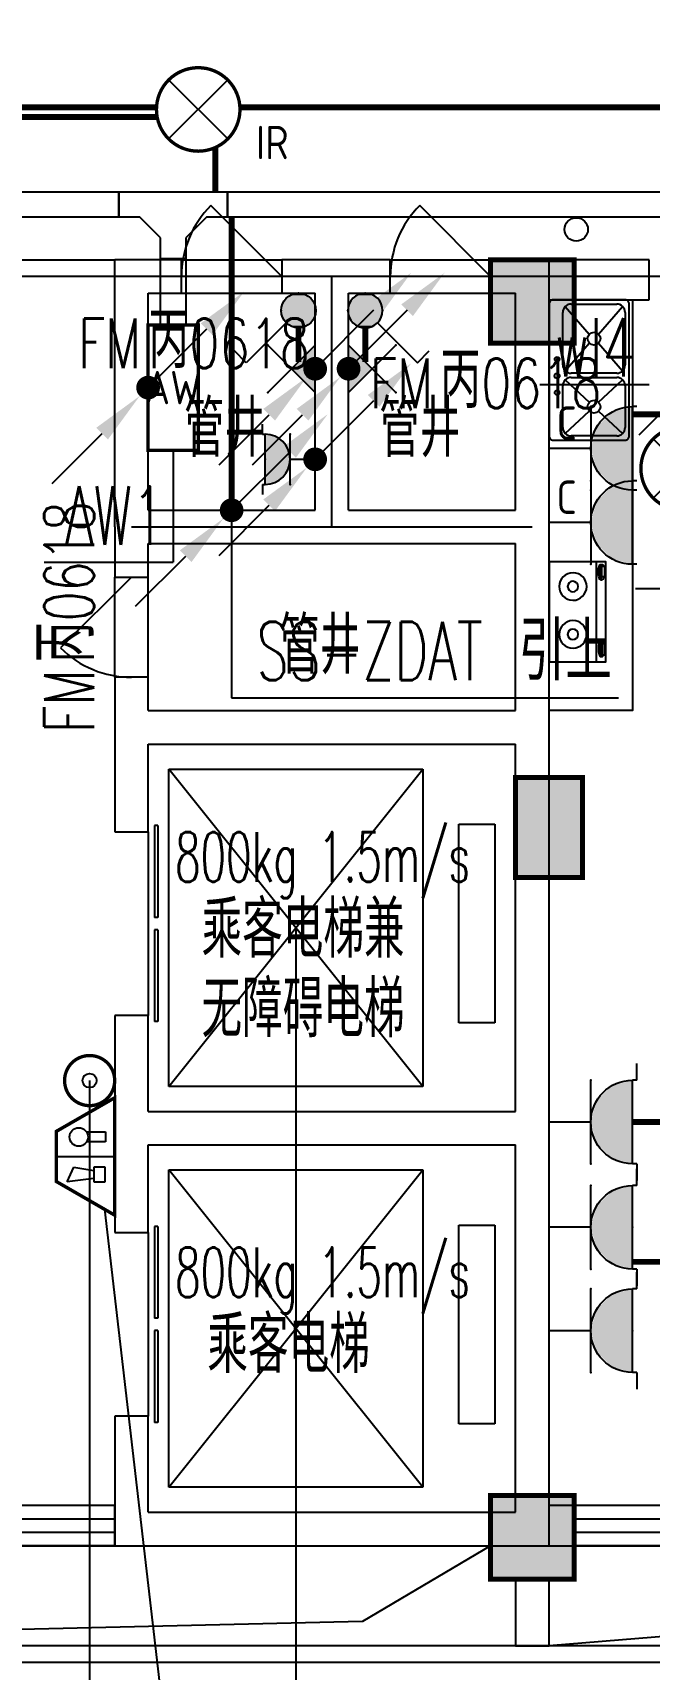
# Model space of a CAD drawing. Extents: x -9422388 to 15610651, y -1992469 to 953794.
# Drawn here: x -2722982 to -2719291, y -207191 to -197392 of the extents above; entities that cross this region are included whole.
import ezdxf
from ezdxf.enums import TextEntityAlignment as Align

# ---------------------------------------------------------------- set-up
doc = ezdxf.new("R2010")
doc.units = 0
doc.header["$LTSCALE"] = 1000
for name, color, linetype in [('C-KZ', 2, 'Continuous'), ('C-Z-HATCH', 253, 'Continuous'), ('CABLETRAY', 4, 'Continuous'), ('DIM-插座', 3, 'Continuous'), ('DIM-消防', 3, 'Continuous'), ('DIM-照明', 3, 'Continuous'), ('DIM-箱柜', 3, 'Continuous'), ('DIM-通讯', 3, 'Continuous'), ('EQUIP-安防', 3, 'Continuous'), ('EQUIP-插座', 3, 'Continuous'), ('EQUIP-消防', 3, 'Continuous'), ('EQUIP-照明', 3, 'Continuous'), ('EQUIP-箱柜', 3, 'Continuous'), ('LWIRE', 4, 'Continuous'), ('TEL_LEAD', 3, 'Continuous'), ('TEL_TEXT', 7, 'Continuous'), ('WIRE-插座', 5, 'Continuous'), ('WIRE-照明', 1, 'Continuous'), ('厨具', 4, 'Continuous'), ('洁具', 253, 'Continuous')]:
    doc.layers.add(name, color=color, linetype=linetype)
doc.styles.add('_TCH_DIM', font='SIMPLEX', dxfattribs={"bigfont": 'GBCBIG'})
doc.styles.add('_TCH_WINDOW', font='SIMPLEX', dxfattribs={"height": 3.5, "bigfont": 'GBCBIG'})
doc.styles.add('_TEL_ATTDEF', font='GBENOR', dxfattribs={"width": 0.8, "height": 3, "bigfont": 'GBCBIG'})
doc.styles.add('_TEL_DIM', font='SIMPLEX', dxfattribs={"width": 0.8, "height": 3.5, "bigfont": 'HZTXT'})
doc.styles.get("Standard").update_dxf_attribs({"font": 'gbenor.shx', "bigfont": 'gbcbig.shx'})

# ---------------------------------------------------------------- blocks, each defined once
blk = doc.blocks.new('$plan$00002777')
at = {"layer": '厨具', "color": 0}
for p, q in [((-300, -284.3), (300, -284.3)), ((-267.4, -306.5), (-267.3, -318.2)), ((-256.9, -316), (-256.9, -332.6)), ((-192.3, -316), (-256.9, -316)), ((-256.9, -332.6), (-192.3, -332.6)), ((-192.3, -332.6), (-192.3, -316)), ((-175.6, -307.7), (-175.6, -318.2)), ((191.9, -307.7), (191.9, -318.2)), ((208.5, -316), (273.2, -316)), ((208.5, -332.6), (208.5, -316)), ((273.2, -332.6), (208.5, -332.6)), ((273.2, -316), (273.2, -332.6)), ((283.6, -306.5), (283.5, -318.2))]:
    blk.add_line(p, q, dxfattribs=at)
blk.add_lwpolyline([(300, 0), (-300, 0), (-300, -340), (300, -340)], close=True, dxfattribs=at)
for points in [[(-175.6, -307.7, 0.259034), (-177.5, -304.3, 0.076276), (-189.1, -299.3, 0.036515), (-202.6, -296.9, 0.026615), (-221.5, -295.9, 0.026615), (-240.3, -296.9, 0.036515), (-253.9, -299.3, 0.076276), (-265.4, -304.3, 0.259034), (-267.3, -307.7, 0.078462), (-267.1, -308.9, 0.056762)], [(-175.6, -318.2, 0.259034), (-177.5, -314.8, 0.076276), (-189.1, -309.9, 0.036515), (-202.6, -307.4, 0.026615), (-221.5, -306.4, 0.026615), (-240.3, -307.4, 0.036515), (-253.9, -309.9, 0.076276), (-265.4, -314.8, 0.259034), (-267.3, -318.2, 0.259034), (-265.4, -321.6, 0.056762), (-256.9, -325.6, 0.036515)], [(-192.3, -327.3, 0.008736), (-189.1, -326.6, 0.076276), (-177.5, -321.6, 0.259034), (-175.6, -318.2, 0.259034)], [(191.9, -307.7, -0.259034), (193.8, -304.3, -0.076276), (205.3, -299.3, -0.036515), (218.8, -296.9, -0.026615), (237.7, -295.9, -0.026615), (256.5, -296.9, -0.036515), (270.1, -299.3, -0.076276), (281.6, -304.3, -0.259034), (283.5, -307.7, -0.078462), (283.3, -308.9, -0.056762)], [(191.9, -318.2, -0.259034), (193.8, -314.8, -0.076276), (205.3, -309.9, -0.036515), (218.8, -307.4, -0.026615), (237.7, -306.4, -0.026615), (256.5, -307.4, -0.036515), (270.1, -309.9, -0.076276), (281.6, -314.8, -0.259034), (283.5, -318.2, -0.259034), (281.6, -321.6, -0.056762), (273.2, -325.6, -0.036515)], [(208.5, -327.3, -0.008736), (205.3, -326.6, -0.076276), (193.8, -321.6, -0.259034), (191.9, -318.2, -0.259034)]]:
    blk.add_lwpolyline(points, format="xyb", dxfattribs=at)
for centre, radius, start, end in [((-135, -143), 82.5, 0.96398, 0), ((151.2, -143), 82.5, 180, 179.03602), ((-135, -143), 31.6, 0.65318, 0), ((151.2, -143), 31.6, 180, 179.34682)]:
    blk.add_arc(centre, radius, start, end, dxfattribs=at)
blk = doc.blocks.new('$plan$00002763')
at = {"layer": '洁具', "color": 0}
for p, q in [((-380.9, -97.5), (-246.3, -240.8)), ((-345, -82.5), (-95, -82.5)), ((-59.1, -97.5), (-193.7, -240.8)), ((-5.9, -97.5), (161.2, -240.8)), ((30, -82.5), (345, -82.5)), ((380.9, -97.5), (213.8, -240.8)), ((-395, -405.5), (-395, -132.2)), ((-45, -132.2), (-45, -405.5)), ((-20, -405.5), (-20, -132.2)), ((395, -132.2), (395, -405.5)), ((-246.3, -296.8), (-380.9, -440.1)), ((-193.7, -296.8), (-59.1, -440.1)), ((161.2, -296.8), (-5.9, -440.1)), ((213.8, -296.8), (380.9, -440.1)), ((-95, -455.2), (-345, -455.2)), ((345, -455.2), (30, -455.2))]:
    blk.add_line(p, q, dxfattribs=at)
blk.add_lwpolyline([(-420, -24.8), (-420, -455.2, 0.200464), (-412.7, -472.8, 0.197353), (-395, -480), (395, -480, 0.19737), (412.7, -472.8, 0.200447), (420, -455.2), (420, -24.8, 0.200464), (412.7, -7.2, 0.197353), (395, 0), (-395, 0, 0.19737), (-412.7, -7.2, 0.200447), (-420, -24.8)], format="xyb", close=True, dxfattribs=at)
for centre, major_axis, start_param, end_param in [((-345, -132.2), (-50, 0), -1.570796, 0), ((-135.7, -48.3), (-14.2, 0), 3.141593, 9.424778), ((-95, -132.2), (-50, 0), 3.141593, 4.712389), ((-35.7, -48.3), (-15.1, 0), 3.141593, 9.424778), ((30, -132.2), (-50, 0), -1.570796, 0), ((64.3, -48.3), (-14.2, 0), 3.141593, 9.424778), ((345, -132.2), (-50, 0), 3.141593, 4.712389), ((-220, -268.8), (-38.6, 0), 3.141593, 9.424778), ((187.5, -268.8), (-38.6, 0), 3.141593, 9.424778), ((-345, -405.5), (50, 0), 3.141593, 4.712389), ((-95, -405.5), (50, 0), 4.712389, 6.283185), ((30, -405.5), (50, 0), 3.141593, 4.712389), ((345, -405.5), (50, 0), 4.712389, 6.283185)]:
    blk.add_ellipse(centre, major_axis=major_axis, ratio=0.9938, start_param=start_param, end_param=end_param, dxfattribs=at)
blk = doc.blocks.new('$DORLIB2D$00000127')
at = {"color": 0}
for points in [[(-0.5333, 0.7949), (-0.5333, 0.6904)], [(-0.0333, 0.7949), (-0.5333, 0.7949)], [(-0.0333, 0.7949), (-0.0333, 0.6904)], [(0.5333, 0.7949), (0.0333, 0.7949)], [(0.0333, 0.7949), (0.0333, 0.6904)], [(0.5333, 0.7949), (0.5333, 0.6904)], [(-0.0333, 0.6904), (-0.5333, 0.6904)], [(0.5333, 0.6904), (0.0333, 0.6904)], [(0.5, 0.5), (-0.5, 0.5)]]:
    blk.add_lwpolyline(points, dxfattribs=at)
blk = doc.blocks.new('$DorLib2D$00000114')
at = {"color": 0}
blk.add_line((0.5, 0), (-0.207, 0.707), dxfattribs=at)
blk.add_arc((0.5, 0), 1, 135, 180, dxfattribs=at)
blk = doc.blocks.new('宿舍楼柱网1')
at = {"layer": 'C-Z-HATCH'}
h = blk.add_hatch(color=0, dxfattribs=at)
h.dxf.hatch_style = 1
h.paths.add_polyline_path([(639507.9, 145126.3), (640007.9, 145126.3), (640007.9, 144626.3), (639507.9, 144626.3)])
h = blk.add_hatch(color=0, dxfattribs=at)
h.dxf.hatch_style = 1
h.paths.add_polyline_path([(639657.9, 142026.3), (640057.9, 142026.3), (640057.9, 141426.3), (639657.9, 141426.3)])
h = blk.add_hatch(color=0, dxfattribs=at)
h.dxf.hatch_style = 1
h.paths.add_polyline_path([(639507.9, 137726.3), (640007.9, 137726.3), (640007.9, 137226.3), (639507.9, 137226.3)])
at = {"layer": 'C-KZ', "color": 0, "const_width": 30}
for points in [[(639507.9, 145126.3), (640007.9, 145126.3), (640007.9, 144626.3), (639507.9, 144626.3)], [(639657.9, 142026.3), (640057.9, 142026.3), (640057.9, 141426.3), (639657.9, 141426.3)], [(639507.9, 137726.3), (640007.9, 137726.3), (640007.9, 137226.3), (639507.9, 137226.3)]]:
    blk.add_lwpolyline(points, close=True, dxfattribs=at)
blk = doc.blocks.new('542523')
at = {"color": 8}
for p, q in [((1629049.8, -190792.6), (1628649.8, -190792.6)), ((1628649.8, -192392.6), (1628649.8, -190792.6)), ((1629049.8, -190992.6), (1629049.8, -190792.6)), ((1629049.8, -190792.6), (1629649.8, -190792.6)), ((1629949.8, -190792.6), (1629649.8, -190792.6)), ((1629649.8, -190792.6), (1629649.8, -190992.6)), ((1630299.8, -190792.6), (1629949.8, -190792.6)), ((1630299.8, -190992.6), (1630299.8, -190792.6)), ((1630299.8, -190792.6), (1630899.8, -190792.6)), ((1631249.8, -190792.6), (1630899.8, -190792.6)), ((1630899.8, -190792.6), (1630899.8, -190992.6)), ((1631849.8, -190792.6), (1631249.8, -190792.6)), ((1631249.8, -192392.6), (1631249.8, -190792.6)), ((1631849.8, -191032.6), (1631849.8, -190792.6)), ((1639742.7, -190892.6), (1593929.8, -190892.6)), ((1628849.8, -190992.6), (1629049.8, -190992.6)), ((1628849.8, -192292.6), (1628849.8, -190992.6)), ((1629049.8, -190992.6), (1629649.8, -190992.6)), ((1629649.8, -190992.6), (1629849.8, -190992.6)), ((1629849.8, -192292.6), (1629849.8, -190992.6)), ((1630049.8, -192292.6), (1630049.8, -190992.6)), ((1630049.8, -190992.6), (1630299.8, -190992.6)), ((1630299.8, -190992.6), (1630899.8, -190992.6)), ((1630899.8, -190992.6), (1631049.8, -190992.6)), ((1631049.8, -192292.6), (1631049.8, -190992.6)), ((1631249.8, -191032.6), (1631849.8, -191032.6)), ((1628849.8, -192292.6), (1629849.8, -192292.6)), ((1630049.8, -192292.6), (1631049.8, -192292.6)), ((1628649.8, -192392.6), (1628649.8, -192692.6)), ((1631249.8, -193592.6), (1631249.8, -192392.6)), ((1628849.8, -192692.6), (1628849.8, -192492.6)), ((1628849.8, -192492.6), (1629949.8, -192492.6)), ((1629949.8, -192492.6), (1631049.8, -192492.6)), ((1631049.8, -193492.6), (1631049.8, -192492.6)), ((1628649.8, -192692.6), (1628849.8, -192692.6)), ((1628649.8, -193292.6), (1628649.8, -192692.6)), ((1628849.8, -193292.6), (1628849.8, -192692.6)), ((1628849.8, -193292.6), (1628649.8, -193292.6)), ((1628649.8, -193292.6), (1628649.8, -193592.6)), ((1628849.8, -193492.6), (1628849.8, -193292.6)), ((1628849.8, -193492.6), (1631049.8, -193492.6)), ((1628649.8, -193592.6), (1628649.8, -194217.6)), ((1631249.8, -195992.6), (1631249.8, -193592.6)), ((1628849.8, -194217.6), (1628849.8, -193692.6)), ((1628849.8, -193692.6), (1631049.8, -193692.6)), ((1631049.8, -195892.6), (1631049.8, -193692.6)), ((1628974.8, -195742.6), (1628974.8, -193842.6)), ((1628974.8, -193842.6), (1630494.8, -193842.6)), ((1630494.8, -195742.6), (1628974.8, -193842.6)), ((1628974.8, -195742.6), (1630494.8, -193842.6)), ((1630494.8, -193842.6), (1630494.8, -195742.6)), ((1628649.8, -194217.6), (1628849.8, -194217.6)), ((1628849.8, -194217.6), (1628849.8, -195317.6)), ((1628887.9, -194180.9), (1628887.9, -194730.9)), ((1628908.8, -194180.9), (1628887.9, -194180.9)), ((1628908.8, -194180.9), (1628908.8, -194730.9)), ((1630709.8, -195362.6), (1630709.8, -194172.6)), ((1630709.8, -194172.6), (1630924.8, -194172.6)), ((1630924.8, -194172.6), (1630924.8, -195362.6)), ((1628908.8, -194730.9), (1628887.9, -194730.9)), ((1628908.8, -194804.2), (1628887.9, -194804.2)), ((1628887.9, -194804.2), (1628887.9, -195354.2)), ((1628908.8, -194804.2), (1628908.8, -195354.2)), ((1628849.8, -195317.6), (1628649.8, -195317.6)), ((1628649.8, -195317.6), (1628649.8, -195992.6)), ((1628849.8, -195892.6), (1628849.8, -195317.6)), ((1628908.8, -195354.2), (1628887.9, -195354.2)), ((1630924.8, -195362.6), (1630709.8, -195362.6)), ((1630494.8, -195742.6), (1628974.8, -195742.6)), ((1628849.8, -195892.6), (1631049.8, -195892.6)), ((1628649.8, -195992.6), (1628649.8, -196617.6)), ((1631249.8, -198492.6), (1631249.8, -195992.6)), ((1628849.8, -196617.6), (1628849.8, -196092.6)), ((1628849.8, -196092.6), (1631049.8, -196092.6)), ((1631049.8, -198292.6), (1631049.8, -196092.6)), ((1628974.8, -198142.6), (1628974.8, -196242.6)), ((1628974.8, -196242.6), (1630494.8, -196242.6)), ((1630494.8, -198142.6), (1628974.8, -196242.6)), ((1628974.8, -198142.6), (1630494.8, -196242.6)), ((1630494.8, -196242.6), (1630494.8, -198142.6)), ((1630709.8, -197762.6), (1630709.8, -196572.6)), ((1630709.8, -196572.6), (1630924.8, -196572.6)), ((1630924.8, -196572.6), (1630924.8, -197762.6)), ((1628649.8, -196617.6), (1628849.8, -196617.6)), ((1628849.8, -197717.6), (1628649.8, -197717.6)), ((1628649.8, -197717.6), (1628649.8, -198252.6)), ((1628849.8, -198292.6), (1628849.8, -197717.6)), ((1630924.8, -197762.6), (1630709.8, -197762.6)), ((1630494.8, -198142.6), (1628974.8, -198142.6)), ((1628649.8, -198252.6), (1628649.8, -198492.6)), ((1628849.8, -198292.6), (1631049.8, -198292.6)), ((1631399.8, -198252.6), (1631249.8, -198252.6)), ((1631399.8, -198492.6), (1631399.8, -198252.6)), ((1628649.8, -198492.6), (1628749.8, -198492.6)), ((1628749.8, -198492.6), (1631249.8, -198492.6)), ((1631249.8, -198492.6), (1631399.8, -198492.6))]:
    blk.add_line(p, q, dxfattribs=at)
at = {"color": 8, "extrusion": (0, 0, -1)}
for p, q in [((1628649.8, -198252.6), (1626249.8, -198252.6)), ((1626249.8, -198332.6), (1628649.8, -198332.6)), ((1628649.8, -198492.6), (1628649.8, -198252.6)), ((1634499.8, -198252.6), (1631399.8, -198252.6)), ((1631399.8, -198492.6), (1631399.8, -198252.6)), ((1631399.8, -198332.6), (1634499.8, -198332.6)), ((1626249.8, -198412.6), (1628649.8, -198412.6)), ((1631399.8, -198412.6), (1634499.8, -198412.6)), ((1628649.8, -198492.6), (1626249.8, -198492.6)), ((1634499.8, -198492.6), (1631399.8, -198492.6))]:
    blk.add_line(p, q, dxfattribs=at)
at = {"color": 8}
for points in [[(1629019.7, -172945.8), (1629019.7, -172945.8, -0.414214), (1629241, -171980.9), (1636189.1, -167626.1, -0.414214), (1638256.7, -168100.5), (1651526.9, -189272.8, -0.272815), (1651568.4, -190795.7), (1647349.6, -198418.9, -0.272815), (1646037.2, -199192.6), (1580429.8, -199192.6, -0.414213), (1578829.8, -197592.6), (1578829.8, -189492.6, -0.414214), (1579529.8, -188792.6), (1579529.8, -188792.6)], [(1629104.4, -172892.7), (1629104.4, -172892.7, -0.414214), (1629294.2, -172065.7), (1636242.2, -167710.8, -0.414214), (1638172, -168153.6), (1651442.2, -189325.9, -0.272815), (1651480.9, -190747.3), (1647262.1, -198370.5, -0.272815), (1646037.2, -199092.6), (1623049.8, -199092.6)]]:
    blk.add_lwpolyline(points, format="xyb", dxfattribs=at)
for points in [[(1593929.8, -190892.6), (1593929.8, -198492.6), (1646508.8, -198492.6), (1651184.3, -190044.2), (1637238.7, -167794.3), (1630799.1, -171830.5), (1641151.3, -188347.3), (1639742.7, -190892.6)], [(1631249.8, -191032.6), (1631749.8, -191032.6), (1631749.8, -193492.6), (1631249.8, -193492.6)], [(1631049.8, -199092.6), (1631249.8, -199092.6), (1631249.8, -198692.6), (1631049.8, -198692.6)]]:
    blk.add_lwpolyline(points, close=True, dxfattribs=at)
for points in [[(1623049.8, -190792.6), (1628649.8, -190792.6)], [(1629949.8, -192392.6), (1629949.8, -190892.6)], [(1628749.8, -192392.6), (1631149.8, -192392.6)], [(1630899.8, -198492.6), (1630132.6, -198947.3), (1623899.8, -199092.6)], [(1633249.8, -198492.6), (1633032.3, -198947.3), (1631249.8, -199092.6)]]:
    blk.add_lwpolyline(points, dxfattribs=at)
blk.add_circle((1631412.6, -190611.1), 70, dxfattribs=at)
blk.add_blockref('宿舍楼柱网1', (991391.9, -335918.9), dxfattribs=at)
at = {"color": 8, "xscale": 600, "yscale": 600, "zscale": 600}
for p in [(1629349.8, -190892.6), (1630599.8, -190892.6)]:
    blk.add_blockref('$DorLib2D$00000114', p, dxfattribs=at)
at = {"color": 8, "rotation": 89.99999999999244}
for name, p in [('$plan$00002763', (1631249.8, -191452.6)), ('$plan$00002777', (1631249.8, -192900.6))]:
    blk.add_blockref(name, p, dxfattribs=at)
at = {"color": 8}
for name, p, xscale, yscale, zscale, rotation in [('$DorLib2D$00000114', (1628749.8, -192992.6), 600, 600, 600, 89.99999999998887), ('$DORLIB2D$00000127', (1628749.8, -197167.6), 1100, -200, 200, 89.99999999999166)]:
    blk.add_blockref(name, p, dxfattribs=dict(at, xscale=xscale, yscale=yscale, zscale=zscale, rotation=rotation))
for s, style, width, p in [('FM', '_TCH_WINDOW', 0.705882, (1628431.3, -191442.6)), ('0618', '_TCH_WINDOW', 0.705882, (1629097.1, -191442.6)), ('FM', '_TCH_WINDOW', 0.705882, (1630177.9, -191681.9)), ('0618', '_TCH_WINDOW', 0.705882, (1630843.7, -191681.9)), ('800kg 1.5m/s', '_TCH_DIM', 0.6, (1629010.6, -194516.8)), ('800kg 1.5m/s', '_TCH_DIM', 0.6, (1629010.6, -197004))]:
    blk.add_text(s, height=297.5, dxfattribs=dict(at, style=style, width=width)).set_placement(p)
for s, height, style, p in [('丙', 337.6, '_TCH_WINDOW', (1628851.3, -191442.6)), ('丙', 337.6, '_TCH_WINDOW', (1630597.9, -191681.9)), ('管井', 337.59, '_TCH_DIM', (1629064.4, -191972.4)), ('管井', 337.59, '_TCH_DIM', (1630233, -191972.4)), ('管井', 337.59, '_TCH_DIM', (1629634.2, -193271)), ('乘客电梯兼', 337.59, '_TCH_DIM', (1629169.7, -194971.3)), ('无障碍电梯', 337.59, '_TCH_DIM', (1629169.7, -195448.1)), ('乘客电梯', 337.59, '_TCH_DIM', (1629204.5, -197458.4))]:
    blk.add_text(s, height=height, dxfattribs=dict(at, style=style)).set_placement(p)
at = {"color": 8, "style": '_TCH_WINDOW', "width": 0.705882}
for s, p in [('0618', (1628526, -192958.8)), ('FM', (1628526, -193624.5))]:
    blk.add_text(s, height=297.5, rotation=90, dxfattribs=at).set_placement(p)
at = {"color": 8, "style": '_TCH_WINDOW'}
blk.add_text('丙', height=337.6, rotation=90, dxfattribs=at).set_placement((1628526, -193204.5))
blk = doc.blocks.new('$equip$00001154')
for p, q in [((-0.283, 0.566), (0.283, 0)), ((-0.283, 0), (0.283, 0.566)), ((-0.283, 0), (0.283, 0))]:
    blk.add_line(p, q)
for p in [(-0.283, 0.566), (0.283, 0.566), (0, 0)]:
    blk.add_point(p)
blk.add_solid([(0.283, 0), (0, 0.283), (-0.283, 0)])
at = {"color": 7, "style": '_TEL_DIM', "flags": 1}
for tag in ['A', 'REMARK']:
    blk.add_attdef(tag, text='', height=0.00002, dxfattribs=at).set_placement((0, 0), align=Align.MIDDLE_CENTER)
blk = doc.blocks.new('$equip$00001962')
for p, q in [((0.147, 0.356), (0.625, 0.833)), ((0.625, 0.833), (0.766, 0.692))]:
    blk.add_line(p, q)
blk.add_circle((0, 0.208), 0.208)
for p in [(0, 0.417), (-0.208, 0.208), (0.208, 0.208), (0, 0)]:
    blk.add_point(p)
for points in [[(0, 0.417), (0, 0.417), (-0.104, 0.389), (0.104, 0.389)], [(-0.18, 0.313), (0.18, 0.313), (-0.208, 0.208), (0.208, 0.208)], [(-0.18, 0.104), (0.18, 0.104), (-0.208, 0.208), (0.208, 0.208)], [(-0.104, 0.389), (0.104, 0.389), (-0.18, 0.313), (0.18, 0.313)], [(-0.104, 0.028), (0.104, 0.028), (-0.18, 0.104), (0.18, 0.104)], [(0, 0), (0, 0), (-0.104, 0.028), (0.104, 0.028)]]:
    blk.add_solid(points)
at = {"layer": 'TEL_TEXT', "style": '_TEL_DIM', "flags": 1}
blk.add_attdef('A', text='', height=0.00002, dxfattribs=at).set_placement((0, 0), align=Align.MIDDLE_CENTER)
blk = doc.blocks.new('$equip$00002530')
for p, q in [((-0.354, 0.354), (0.354, -0.354)), ((0.354, 0.354), (-0.354, -0.354))]:
    blk.add_line(p, q)
at = {"const_width": 0.04}
blk.add_lwpolyline([(0, 0.5, -1), (0, -0.5, -1), (0, 0.5, -2.479085)], format="xyb", dxfattribs=at)
blk.add_circle((0, 0), 0.5)
for p in [(0, 0.5), (-0.5, 0), (0.5, 0), (0, -0.5)]:
    blk.add_point(p)
at = {"color": 7, "style": '_TEL_DIM', "flags": 1}
blk.add_attdef('A', text='', height=0.00002, dxfattribs=at).set_placement((0, 0), align=Align.MIDDLE_CENTER)
at = {"color": 7, "style": '_TEL_DIM'}
blk.add_attdef('$TEXT$', text='', height=0.4, dxfattribs=at).set_placement((0.887, -0.396), align=Align.MIDDLE_CENTER)
blk = doc.blocks.new('$TelecSys$00000081')
for p, q in [((0.104, 0.104), (0.104, 0.104)), ((-0.104, -0.104), (-0.104, -0.104)), ((-1.15, -1.15), (-0.55, -0.55))]:
    blk.add_line(p, q)
at = {"const_width": 0.142}
blk.add_lwpolyline([(0.071, 0, 1), (-0.071, 0, 1)], format="xyb", close=True, dxfattribs=at)
blk.add_solid([(-0.62, -0.48), (-0.48, -0.62), (-0.1, -0.1)])
at = {"width": 0.8, "flags": 9}
blk.add_attdef('A', (0, 0), '', height=0.00002, rotation=180, dxfattribs=at)
blk = doc.blocks.new('$TelecSys$00000079')
for p, q in [((0.7, 0.7), (0, 0)), ((0.104, 0.104), (0.104, 0.104)), ((-0.104, -0.104), (-0.104, -0.104))]:
    blk.add_line(p, q)
at = {"const_width": 0.142}
blk.add_lwpolyline([(-0.071, 0, 1), (0.071, 0, 1)], format="xyb", close=True, dxfattribs=at)
blk.add_solid([(0.63, 0.77), (0.77, 0.63), (1.15, 1.15)])
at = {"width": 0.8, "flags": 9}
blk.add_attdef('A', (0, 0), '', height=0.00002, dxfattribs=at)
blk = doc.blocks.new('$equip$00002710')
for p, q in [((-0.75, 0.6), (-0.75, 0)), ((0.75, 0.6), (-0.75, 0.6)), ((0.75, 0), (0.75, 0.6)), ((-0.75, 0), (0.75, 0))]:
    blk.add_line(p, q)
at = {"const_width": 0.04}
blk.add_lwpolyline([(-0.75, 0.6), (-0.75, 0), (0.75, 0), (0.75, 0.6), (-0.75, 0.6), (-0.75, 0)], dxfattribs=at)
for p in [(0, 0.6), (-0.75, 0.3), (0.75, 0.3), (0, 0)]:
    blk.add_point(p)
at = {"color": 7, "style": '_TEL_DIM'}
blk.add_attdef('$TEXT$', text='', height=0.4, dxfattribs=at).set_placement((0, 0.3), align=Align.MIDDLE_CENTER)
at = {"color": 7, "style": '_TEL_DIM', "flags": 1}
for tag in ['REMARK', 'A']:
    blk.add_attdef(tag, text='', height=0.4, dxfattribs=at).set_placement((0, 0), align=Align.MIDDLE_CENTER)
blk = doc.blocks.new('$equip$00001764')
for p, q in [((-0.5, 1.05), (-0.5, 1)), ((-0.5, 1), (0.5, 1)), ((0.5, 1.05), (0.5, 1)), ((0.5, 0.5), (-0.5, 0.5)), ((0, 0.5), (0, 0))]:
    blk.add_line(p, q)
blk.add_arc((0, 1), 0.5, 180, 0)
for p in [(-0.5, 0.5), (0.5, 0.5), (0, 0)]:
    blk.add_point(p)
for points in [[(0.433, 0.75), (-0.433, 0.75), (0.5, 1), (-0.5, 1)], [(0.25, 0.567), (-0.25, 0.567), (0.433, 0.75), (-0.433, 0.75)], [(0, 0.5), (0, 0.5), (0.25, 0.567), (-0.25, 0.567)]]:
    blk.add_solid(points)
at = {"color": 7, "style": '_TEL_DIM'}
blk.add_attdef('$TEXT$', text='', height=0.4, dxfattribs=at).set_placement((0.303, 0.211), align=Align.MIDDLE_CENTER)
at = {"color": 7, "style": '_TEL_DIM', "flags": 1}
blk.add_attdef('A', text='', height=0.00002, dxfattribs=at).set_placement((0, 0), align=Align.MIDDLE_CENTER)
blk = doc.blocks.new('$equip$00001240')
for p, q in [((-0.5, 1.05), (-0.7, 1.05)), ((-0.5, 1.05), (-0.5, 1)), ((-0.5, 1), (0.5, 1)), ((0.5, 1.05), (0.7, 1.05)), ((0.5, 1.05), (0.5, 1)), ((-0.5, 0.5), (0.5, 0.5)), ((0, 0.5), (0, 0))]:
    blk.add_line(p, q)
blk.add_arc((0, 1), 0.5, 180, 0)
for points in [[(0.433, 0.75), (-0.433, 0.75), (0.5, 1), (-0.5, 1)], [(0.25, 0.567), (-0.25, 0.567), (0.433, 0.75), (-0.433, 0.75)], [(0, 0.5), (0, 0.5), (0.25, 0.567), (-0.25, 0.567)]]:
    blk.add_solid(points)
at = {"layer": 'EQUIP-照明'}
for p in [(0, 1), (-0.5, 0.5), (0.5, 0.5), (0, 0)]:
    blk.add_point(p, dxfattribs=at)
at = {"layer": 'EQUIP-照明', "flags": 9}
blk.add_attdef('A', (0, 0), '', height=0.00002, dxfattribs=at)
blk = doc.blocks.new('$equip$00002828')
for p, q in [((0.354, 0.354), (-0.354, -0.354)), ((-0.354, 0.354), (0.354, -0.354))]:
    blk.add_line(p, q)
at = {"const_width": 0.04}
blk.add_lwpolyline([(0.5, 0, -1), (-0.5, 0, -1), (0.5, 0, 1)], format="xyb", dxfattribs=at)
for radius in [0.5, 0.2]:
    blk.add_circle((0, 0), radius)
for p in [(0, 0.5), (-0.5, 0), (0.5, 0), (0, -0.5)]:
    blk.add_point(p)
for points in [[(0, 0.2), (0, 0.2), (-0.1, 0.173), (0.1, 0.173)], [(-0.173, 0.1), (0.173, 0.1), (-0.2, 0), (0.2, 0)], [(-0.173, -0.1), (0.173, -0.1), (-0.2, 0), (0.2, 0)], [(-0.1, 0.173), (0.1, 0.173), (-0.173, 0.1), (0.173, 0.1)], [(-0.1, -0.173), (0.1, -0.173), (-0.173, -0.1), (0.173, -0.1)], [(0, -0.2), (0, -0.2), (-0.1, -0.173), (0.1, -0.173)]]:
    blk.add_solid(points)
at = {"color": 7, "style": '_TEL_DIM', "flags": 1}
for tag in ['A', 'REMARK']:
    blk.add_attdef(tag, text='', height=0.00002, dxfattribs=at).set_placement((0, 0), align=Align.MIDDLE_CENTER)
blk = doc.blocks.new('$equip$00002679')
for p, q in [((-0.3, 0.699), (-0.703, 0)), ((0.3, 0.699), (-0.3, 0.699)), ((0.3, 0.699), (-0.3, 0.699)), ((0, 0.699), (0, 0)), ((0.703, 0), (0.3, 0.699)), ((-0.264, 0.249), (-0.304, 0.569)), ((-0.304, 0.569), (-0.128, 0.489)), ((-0.128, 0.489), (-0.168, 0.249)), ((-0.304, 0.249), (-0.304, 0.113)), ((-0.128, 0.249), (-0.304, 0.249)), ((-0.128, 0.113), (-0.128, 0.249)), ((0.174, 0.11), (0.174, 0.338)), ((0.294, 0.338), (0.294, 0.11)), ((-0.703, 0), (0.703, 0)), ((-0.304, 0.113), (-0.128, 0.113)), ((0.294, 0.11), (0.174, 0.11))]:
    blk.add_line(p, q)
at = {"const_width": 0.04}
for points in [[(-0.299, 0.699), (0.301, 0.699), (0.703, 0), (-0.702, 0), (-0.299, 0.699), (0.301, 0.699)], [(-0.3, 0.699), (0.3, 0.699), (0.703, 0), (-0.703, 0), (-0.3, 0.699), (0.3, 0.699)]]:
    blk.add_lwpolyline(points, dxfattribs=at)
blk.add_circle((0.234, 0.43), 0.111)
for p in [(0, 0.699), (-0.501, 0.349), (0.502, 0.349), (0, 0)]:
    blk.add_point(p)
at = {"color": 7, "flags": 1}
for tag, height, p in [('B', 0.4, (0.961, 0.299)), ('A', 0.00002, (0, 0))]:
    blk.add_attdef(tag, text='', height=height, dxfattribs=at).set_placement(p, align=Align.MIDDLE_CENTER)
blk = doc.blocks.new('$equip$00002479')
at = {"const_width": 0.04}
blk.add_lwpolyline([(-0.3, 0, 1), (0.3, 0, 1), (-0.3, 0, 0.942883)], format="xyb", dxfattribs=at)
for radius in [0.3, 0.0841]:
    blk.add_circle((0, 0), radius)
for p in [(0, 0.3), (-0.3, 0), (0.3, 0), (0, -0.3)]:
    blk.add_point(p)
at = {"color": 7, "style": '_TEL_DIM', "flags": 1}
blk.add_attdef('A', text='', height=0.00002, dxfattribs=at).set_placement((0, 0), align=Align.MIDDLE_CENTER)

msp = doc.modelspace()

# ---------------------------------------------------------------- linework, layer by layer
at = {"layer": 'CABLETRAY'}
for p, q in [((-2753242.44713, -198345.43747), (-2722466.25346, -198345.43747)), ((-2722466.25346, -198345.43747), (-2722466.25346, -198495.43747)), ((-2722466.25346, -198345.43747), (-2721816.25346, -198345.43747)), ((-2722466.25346, -198495.43747), (-2722466.25346, -198345.43747)), ((-2721816.25346, -198495.43747), (-2721816.25346, -198345.43747)), ((-2721816.25346, -198345.43747), (-2712453.94713, -198345.43747)), ((-2721816.25346, -198345.43747), (-2721816.25346, -198495.43747)), ((-2722466.25346, -198495.43747), (-2753242.44713, -198495.43747)), ((-2722341.25346, -198495.43747), (-2722466.25346, -198495.43747)), ((-2722216.25346, -198620.43747), (-2722341.25346, -198495.43747)), ((-2721941.25346, -198495.43747), (-2722066.25346, -198620.43747)), ((-2721816.25346, -198495.43747), (-2721941.25346, -198495.43747)), ((-2712453.94713, -198495.43747), (-2721816.25346, -198495.43747)), ((-2722216.25346, -198745.43747), (-2722216.25346, -198620.43747)), ((-2722066.25346, -198620.43747), (-2722066.25346, -198745.43747)), ((-2722216.25346, -198745.43747), (-2722066.25346, -198745.43747)), ((-2722216.25346, -199141.93747), (-2722216.25346, -198745.43747)), ((-2722066.25346, -198745.43747), (-2722216.25346, -198745.43747)), ((-2722066.25346, -198745.43747), (-2722066.25346, -199141.93747)), ((-2722066.25346, -199141.93747), (-2722216.25346, -199141.93747))]:
    msp.add_line(p, q, dxfattribs=at)
at = {"layer": 'DIM-插座'}
msp.add_line((-2719351.80347, -199800.18116), (-2719104.31609, -199552.69378), dxfattribs=at)
msp.add_lwpolyline([(-2719291.25346, -199500.43747), (-2719946.25346, -199500.43747)], dxfattribs=at)
at = {"layer": 'DIM-消防'}
msp.add_line((-2722551.61577, -204437.12365), (-2722105.0499, -208291.84563), dxfattribs=at)
at = {"layer": 'DIM-照明'}
msp.add_lwpolyline([(-2718826.05978, -200720.93747), (-2719374.39311, -200720.93747)], dxfattribs=at)
at = {"layer": 'DIM-箱柜'}
for p in [(-2722141.25346, -199891.93747), (-2722914.05978, -200562.93747)]:
    msp.add_line(p, (-2722141.25346, -200562.93747), dxfattribs=at)
at = {"layer": 'DIM-通讯'}
msp.add_line((-2722641.25346, -203666.28571), (-2722641.25346, -208875.4401), dxfattribs=at)
at = {"layer": 'TEL_LEAD'}
for p, q in [((-2721791.25346, -200251.18433), (-2721791.25346, -201374.31602)), ((-2721791.25346, -201374.31602), (-2719475.03146, -201374.31602)), ((-2721406.25346, -202751.18433), (-2721406.25346, -207726.94758))]:
    msp.add_line(p, q, dxfattribs=at)
at = {"layer": 'WIRE-插座', "linetype": 'Continuous', "const_width": 35}
for points in [[(-2719188.05978, -199676.43747), (-2719391.25346, -199676.43747)], [(-2718463.97424, -203914.43368), (-2719391.25346, -203914.43368)], [(-2716291.25346, -204751.18446), (-2719391.25346, -204751.18437)]]:
    msp.add_lwpolyline(points, dxfattribs=at)
at = {"layer": 'WIRE-照明', "linetype": 'Continuous', "const_width": 35}
for points in [[(-2726515.80362, -197839.0705), (-2722240.96057, -197839.0705)], [(-2721741.54756, -197839.0705), (-2717240.96057, -197839.0705)], [(-2723660.25346, -197895.93747), (-2722237.21514, -197895.93747)], [(-2721889.06316, -198345.43747), (-2721889.06316, -198079.33769)], [(-2721791.25346, -200251.18433), (-2721791.25346, -198495.43747)], [(-2721391.25346, -199362.51611), (-2721391.25346, -199159.51767)], [(-2720991.25346, -199362.51611), (-2720991.25346, -199159.51767)]]:
    msp.add_lwpolyline(points, dxfattribs=at)

# ---------------------------------------------------------------- block references
msp.add_blockref('542523', (-4351141.06824, -7958.61085))
at = {"layer": 'EQUIP-安防', "xscale": 500, "yscale": 500, "zscale": 500, "rotation": 90}
msp.add_blockref('$equip$00002479', (-2722641.24846, -203666.28952), dxfattribs=at)
at = {"layer": 'EQUIP-插座'}
ref = msp.add_blockref('$equip$00001764', (-2719891.25346, -199880.93747), dxfattribs=dict(at, xscale=-500, yscale=500, zscale=500, rotation=270))
ref.add_attrib('$TEXT$', 'C', dxfattribs={"layer": '0', "color": 7, "height": 200, "style": '_TEL_ATTDEF'}).set_placement((-2719785.74319, -199729.40769), align=Align.MIDDLE_CENTER)
for p, xscale, yscale, zscale, rotation in [((-2721291.25346, -199946.20197), 300, 300, 300, 90), ((-2719891.25346, -203914.43747), -500, 500, 500, 270), ((-2719891.25346, -204544.68446), -500, 500, 500, 270), ((-2719891.25346, -205163.93747), -500, 500, 500, 270)]:
    msp.add_blockref('$equip$00001240', p, dxfattribs=dict(at, xscale=xscale, yscale=yscale, zscale=zscale, rotation=rotation))
ref = msp.add_blockref('$equip$00001764', (-2719891.25346, -200324.93747), dxfattribs=dict(at, xscale=-500, yscale=500, zscale=500, rotation=270))
ref.add_attrib('$TEXT$', 'C', dxfattribs={"layer": '0', "color": 7, "height": 200, "style": '_TEL_ATTDEF'}).set_placement((-2719785.74319, -200173.40769), align=Align.MIDDLE_CENTER)
at = {"layer": 'EQUIP-消防', "xscale": 500, "yscale": 500, "zscale": 500, "rotation": 90}
msp.add_blockref('$equip$00002679', (-2722491.25346, -204120.76297), dxfattribs=at)
at = {"layer": 'EQUIP-照明'}
ref = msp.add_blockref('$equip$00002530', (-2721991.25407, -197851.18092), dxfattribs=dict(at, xscale=500, yscale=500, zscale=500))
ref.add_attrib('$TEXT$', 'IR', dxfattribs={"layer": '0', "color": 7, "height": 200, "style": '_TEL_ATTDEF'}).set_placement((-2721547.62532, -198049.12487), align=Align.MIDDLE_CENTER)
at = {"layer": 'EQUIP-照明', "yscale": 500, "zscale": 500}
for name, p, xscale, rotation in [('$equip$00001962', (-2721391.25346, -198951.18433), 500, 180), ('$equip$00001962', (-2720991.25346, -198951.18433), -500, 180), ('$equip$00001154', (-2721291.25346, -199403.93747), 500, 90), ('$equip$00001154', (-2721091.25346, -199403.93747), -500, 270)]:
    msp.add_blockref(name, p, dxfattribs=dict(at, xscale=xscale, rotation=rotation))
at = {"layer": 'EQUIP-照明', "xscale": -500, "yscale": 500, "zscale": 500}
msp.add_blockref('$equip$00002828', (-2719091.25341, -200001.18446), dxfattribs=at)
at = {"layer": 'EQUIP-箱柜'}
ref = msp.add_blockref('$equip$00002710', (-2722291.25346, -199516.93747), dxfattribs=dict(at, xscale=500, yscale=500, zscale=500, rotation=270))
ref.add_attrib('$TEXT$', 'AW', dxfattribs={"layer": '0', "color": 7, "height": 200, "style": '_TEL_ATTDEF'}).set_placement((-2722141.25346, -199516.93747), align=Align.MIDDLE_CENTER)
at = {"layer": 'LWIRE', "xscale": 500, "yscale": 500, "zscale": 500}
for name, p in [('$TelecSys$00000079', (-2721291.25346, -199403.93747)), ('$TelecSys$00000079', (-2721091.25346, -199403.93747)), ('$TelecSys$00000079', (-2722291.25346, -199516.93747)), ('$TelecSys$00000081', (-2721291.25346, -199403.93747)), ('$TelecSys$00000081', (-2721091.25346, -199403.93747)), ('$TelecSys$00000079', (-2721291.25346, -199946.20197)), ('$TelecSys$00000081', (-2722291.25346, -199516.93747)), ('$TelecSys$00000079', (-2721791.25346, -200251.18433)), ('$TelecSys$00000081', (-2721291.25346, -199946.20197)), ('$TelecSys$00000081', (-2721791.25346, -200251.18433))]:
    msp.add_blockref(name, p, dxfattribs=at)

# ---------------------------------------------------------------- texts
at = {"layer": 'DIM-插座', "color": 7, "style": '_TEL_DIM', "width": 0.64}
msp.add_text('wl4', height=350, dxfattribs=at).set_placement((-2719858.75346, -199450.43747))
at = {"layer": 'DIM-箱柜', "color": 7, "style": '_TEL_DIM', "width": 0.64}
msp.add_text('AW1', height=350, dxfattribs=at).set_placement((-2722790.25346, -200457.93747))
at = {"layer": 'TEL_LEAD', "color": 7, "style": '_TEL_DIM'}
for s, width, p in [('引上', 0.8, (-2720073.88973, -201269.31602)), ('SS-ZDAT', 0.64, (-2721641.88973, -201269.31602))]:
    msp.add_text(s, height=350, dxfattribs=dict(at, width=width)).set_placement(p)

doc.saveas('drawing.dxf')
